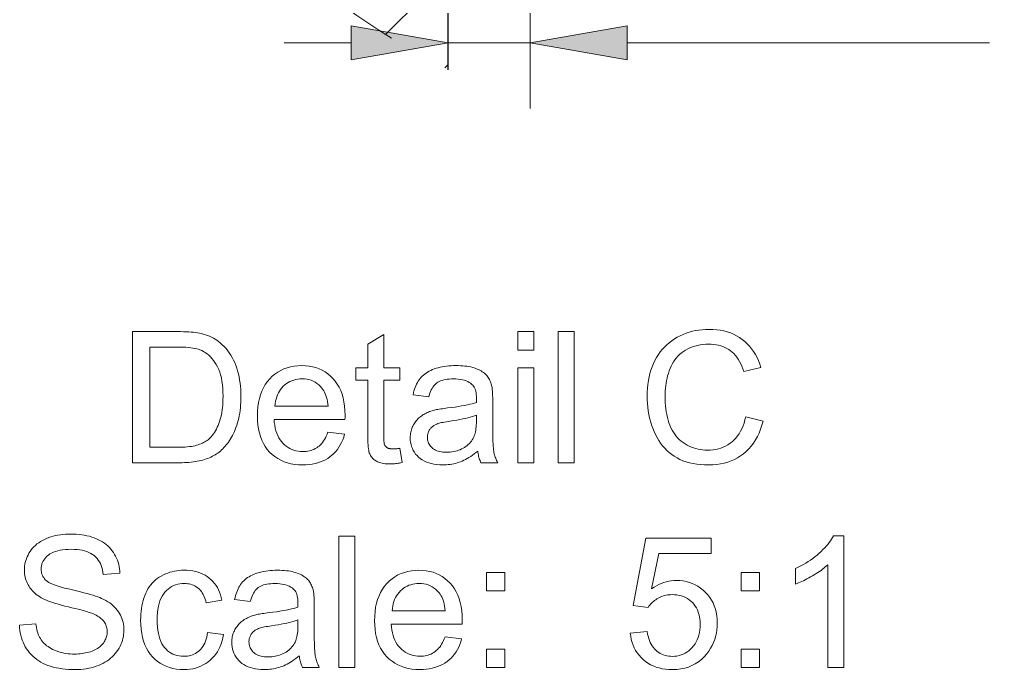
# Model space of a CAD drawing. Extents: x 0 to 594, y 0 to 521.
# Drawn here: x 482.87 to 512.44, y 233.73 to 253.57 of the extents above; entities that cross this region are included whole.
import ezdxf

# ---------------------------------------------------------------- set-up
doc = ezdxf.new("R2010")
doc.units = 0
doc.linetypes.add('DASHDOT', pattern=[18.5, 12, -3, 0.5, -3])

msp = doc.modelspace()

# ---------------------------------------------------------------- linework, layer by layer
at = {"color": 7, "lineweight": 13}
msp.add_line((498.443, 279.384), (498.443, 250.849), dxfattribs=at)
at = {"color": 7, "lineweight": 30, "ltscale": 0.246409}
msp.add_line((495.943, 252.027), (495.943, 261.884), dxfattribs=at)
at = {"color": 7, "lineweight": 13, "ltscale": 0.067364}
msp.add_line((494.038, 253.112), (495.943, 255.017), dxfattribs=at)
at = {"color": 7, "lineweight": 13, "ltscale": 0.05114}
msp.add_line((490.943, 252.849), (492.989, 252.849), dxfattribs=at)
at = {"color": 7, "lineweight": 13, "ltscale": 0.0625}
msp.add_line((495.943, 252.849), (498.443, 252.849), dxfattribs=at)
at = {"color": 7, "lineweight": 13, "ltscale": 0.276098}
msp.add_line((501.398, 252.849), (512.442, 252.849), dxfattribs=at)
at = {"color": 7, "lineweight": 13, "ltscale": 0.003707}
msp.add_line((495.838, 252.084), (495.943, 252.188), dxfattribs=at)
at = {"color": 7, "lineweight": 13}
for points in [[(492.989, 252.328), (495.943, 252.849), (492.989, 253.37)], [(501.398, 253.37), (498.443, 252.849), (501.398, 252.328)], [(486.318, 240.042), (486.318, 244.042), (487.696, 244.042), (487.787, 244.041), (487.874, 244.039), (487.956, 244.037), (488.034, 244.033), (488.107, 244.027), (488.176, 244.021), (488.241, 244.014), (488.301, 244.005), (488.357, 243.995), (488.408, 243.984), (488.476, 243.967), (488.542, 243.948), (488.605, 243.925), (488.667, 243.901), (488.727, 243.873), (488.784, 243.843), (488.84, 243.811), (488.894, 243.776), (488.945, 243.738), (488.995, 243.698), (489.056, 243.643), (489.115, 243.585), (489.17, 243.524), (489.222, 243.46), (489.271, 243.393), (489.317, 243.324), (489.36, 243.251), (489.399, 243.175), (489.435, 243.096), (489.468, 243.014), (489.498, 242.93), (489.525, 242.843), (489.548, 242.754), (489.569, 242.663), (489.586, 242.569), (489.6, 242.472), (489.611, 242.374), (489.619, 242.273), (489.623, 242.169), (489.625, 242.064), (489.624, 241.974), (489.621, 241.885), (489.615, 241.8), (489.608, 241.716), (489.598, 241.634), (489.587, 241.554), (489.573, 241.476), (489.557, 241.401), (489.539, 241.327), (489.519, 241.256), (489.497, 241.187), (489.474, 241.12), (489.449, 241.056), (489.424, 240.994), (489.397, 240.934), (489.369, 240.877), (489.34, 240.823), (489.31, 240.771), (489.278, 240.721), (489.246, 240.673), (489.212, 240.628), (489.178, 240.585), (489.143, 240.544), (489.108, 240.505), (489.071, 240.467), (489.035, 240.432), (488.997, 240.399), (488.959, 240.367), (488.921, 240.338), (488.881, 240.311), (488.841, 240.285), (488.799, 240.26), (488.755, 240.237), (488.71, 240.215), (488.663, 240.194), (488.615, 240.175), (488.564, 240.157), (488.513, 240.14), (488.459, 240.124), (488.404, 240.11), (488.347, 240.097), (488.289, 240.085), (488.229, 240.075), (488.167, 240.066), (488.104, 240.059), (488.038, 240.053), (487.972, 240.048), (487.903, 240.045), (487.833, 240.042), (487.761, 240.042)], [(494.471, 240.481), (494.542, 240.047), (494.501, 240.039), (494.461, 240.032), (494.421, 240.025), (494.383, 240.019), (494.345, 240.014), (494.309, 240.011), (494.273, 240.008), (494.238, 240.005), (494.204, 240.004), (494.171, 240.004), (494.118, 240.004), (494.069, 240.007), (494.021, 240.011), (493.976, 240.017), (493.933, 240.025), (493.893, 240.034), (493.855, 240.045), (493.82, 240.058), (493.787, 240.072), (493.756, 240.088), (493.727, 240.106), (493.701, 240.124), (493.675, 240.144), (493.652, 240.164), (493.63, 240.186), (493.611, 240.209), (493.592, 240.233), (493.576, 240.258), (493.561, 240.284), (493.549, 240.311), (493.537, 240.341), (493.527, 240.378), (493.518, 240.421), (493.51, 240.469), (493.504, 240.524), (493.498, 240.585), (493.494, 240.653), (493.491, 240.726), (493.489, 240.805), (493.489, 240.89), (493.489, 242.557), (493.128, 242.557), (493.128, 242.939), (493.489, 242.939), (493.489, 243.657), (493.977, 243.952), (493.977, 242.939), (494.471, 242.939), (494.471, 242.557), (493.977, 242.557), (493.977, 240.863), (493.977, 240.823), (493.978, 240.785), (493.979, 240.751), (493.981, 240.719), (493.983, 240.69), (493.986, 240.665), (493.99, 240.642), (493.994, 240.623), (493.998, 240.606), (494.003, 240.593), (494.008, 240.581), (494.015, 240.57), (494.021, 240.559), (494.029, 240.549), (494.037, 240.539), (494.046, 240.53), (494.055, 240.521), (494.065, 240.513), (494.076, 240.505), (494.087, 240.497), (494.1, 240.491), (494.113, 240.485), (494.127, 240.479), (494.142, 240.475), (494.159, 240.471), (494.176, 240.468), (494.194, 240.465), (494.214, 240.463), (494.234, 240.462), (494.255, 240.462), (494.272, 240.462), (494.29, 240.463), (494.309, 240.464), (494.329, 240.465), (494.35, 240.467), (494.372, 240.469), (494.395, 240.471), (494.419, 240.474), (494.445, 240.477)], [(498.062, 243.477), (498.062, 244.042), (498.553, 244.042), (498.553, 243.477)], [(499.289, 240.042), (499.289, 244.042), (499.781, 244.042), (499.781, 240.042)], [(505.011, 241.444), (505.54, 241.311), (505.504, 241.183), (505.463, 241.062), (505.417, 240.947), (505.365, 240.838), (505.307, 240.736), (505.245, 240.639), (505.177, 240.549), (505.104, 240.465), (505.025, 240.388), (504.941, 240.316), (504.853, 240.251), (504.761, 240.193), (504.665, 240.141), (504.565, 240.097), (504.461, 240.059), (504.353, 240.028), (504.242, 240.004), (504.126, 239.987), (504.007, 239.977), (503.884, 239.974), (503.757, 239.976), (503.635, 239.984), (503.518, 239.997), (503.406, 240.016), (503.298, 240.039), (503.195, 240.068), (503.097, 240.103), (503.004, 240.142), (502.916, 240.187), (502.832, 240.237), (502.753, 240.292), (502.678, 240.352), (502.607, 240.416), (502.539, 240.485), (502.476, 240.559), (502.416, 240.638), (502.36, 240.721), (502.308, 240.809), (502.26, 240.902), (502.216, 240.999), (502.176, 241.1), (502.14, 241.202), (502.108, 241.306), (502.08, 241.411), (502.057, 241.517), (502.038, 241.625), (502.023, 241.735), (502.013, 241.846), (502.006, 241.958), (502.004, 242.072), (502.007, 242.195), (502.014, 242.315), (502.026, 242.432), (502.042, 242.546), (502.064, 242.657), (502.09, 242.764), (502.121, 242.868), (502.157, 242.969), (502.198, 243.067), (502.243, 243.162), (502.293, 243.253), (502.347, 243.339), (502.404, 243.421), (502.466, 243.498), (502.532, 243.571), (502.602, 243.64), (502.676, 243.703), (502.754, 243.763), (502.836, 243.818), (502.922, 243.869), (503.011, 243.914), (503.102, 243.955), (503.195, 243.992), (503.289, 244.023), (503.385, 244.05), (503.483, 244.071), (503.583, 244.088), (503.684, 244.1), (503.787, 244.108), (503.892, 244.11), (504.011, 244.107), (504.125, 244.098), (504.235, 244.082), (504.342, 244.061), (504.445, 244.034), (504.544, 244), (504.639, 243.96), (504.731, 243.914), (504.818, 243.862), (504.902, 243.804), (504.981, 243.741), (505.056, 243.672), (505.125, 243.599), (505.19, 243.52), (505.249, 243.437), (505.304, 243.348), (505.353, 243.255), (505.398, 243.157), (505.438, 243.053), (505.472, 242.945), (504.951, 242.822), (504.922, 242.907), (504.89, 242.987), (504.856, 243.063), (504.82, 243.133), (504.781, 243.199), (504.739, 243.261), (504.695, 243.317), (504.648, 243.369), (504.599, 243.416), (504.547, 243.458), (504.493, 243.496), (504.436, 243.53), (504.376, 243.559), (504.314, 243.585), (504.248, 243.607), (504.181, 243.625), (504.11, 243.639), (504.036, 243.649), (503.96, 243.655), (503.881, 243.657), (503.791, 243.655), (503.703, 243.648), (503.618, 243.637), (503.537, 243.622), (503.458, 243.602), (503.383, 243.577), (503.31, 243.549), (503.241, 243.516), (503.174, 243.478), (503.111, 243.436), (503.051, 243.39), (502.994, 243.342), (502.941, 243.29), (502.892, 243.235), (502.847, 243.177), (502.805, 243.116), (502.767, 243.052), (502.733, 242.986), (502.702, 242.916), (502.675, 242.843), (502.652, 242.768), (502.63, 242.693), (502.611, 242.617), (502.595, 242.541), (502.581, 242.464), (502.57, 242.387), (502.561, 242.31), (502.555, 242.232), (502.551, 242.153), (502.55, 242.075), (502.551, 241.974), (502.556, 241.876), (502.563, 241.78), (502.574, 241.687), (502.587, 241.597), (502.603, 241.509), (502.623, 241.424), (502.645, 241.341), (502.67, 241.261), (502.699, 241.184), (502.73, 241.109), (502.765, 241.039), (502.803, 240.973), (502.844, 240.91), (502.889, 240.851), (502.937, 240.796), (502.988, 240.745), (503.042, 240.698), (503.1, 240.654), (503.161, 240.615), (503.224, 240.579), (503.289, 240.547), (503.354, 240.519), (503.42, 240.494), (503.488, 240.474), (503.556, 240.457), (503.626, 240.443), (503.696, 240.434), (503.768, 240.428), (503.841, 240.426), (503.928, 240.429), (504.013, 240.437), (504.095, 240.45), (504.175, 240.468), (504.251, 240.491), (504.325, 240.519), (504.396, 240.552), (504.465, 240.591), (504.531, 240.634), (504.594, 240.683), (504.653, 240.737), (504.709, 240.796), (504.761, 240.859), (504.808, 240.928), (504.852, 241.002), (504.892, 241.08), (504.928, 241.164), (504.959, 241.252), (504.987, 241.346)], [(486.847, 240.514), (487.701, 240.514), (487.779, 240.515), (487.853, 240.517), (487.923, 240.52), (487.991, 240.526), (488.054, 240.532), (488.115, 240.54), (488.172, 240.55), (488.225, 240.561), (488.275, 240.573), (488.322, 240.587), (488.366, 240.603), (488.409, 240.619), (488.449, 240.637), (488.488, 240.656), (488.524, 240.676), (488.559, 240.697), (488.592, 240.72), (488.624, 240.744), (488.653, 240.769), (488.681, 240.795), (488.718, 240.834), (488.753, 240.875), (488.786, 240.919), (488.818, 240.966), (488.848, 241.016), (488.877, 241.067), (488.904, 241.122), (488.929, 241.179), (488.952, 241.239), (488.974, 241.301), (488.994, 241.366), (489.012, 241.434), (489.028, 241.504), (489.041, 241.577), (489.053, 241.653), (489.062, 241.731), (489.07, 241.812), (489.075, 241.896), (489.078, 241.983), (489.079, 242.072), (489.077, 242.194), (489.071, 242.311), (489.061, 242.422), (489.046, 242.527), (489.028, 242.627), (489.005, 242.72), (488.978, 242.808), (488.947, 242.89), (488.912, 242.966), (488.873, 243.036), (488.831, 243.101), (488.787, 243.162), (488.742, 243.218), (488.694, 243.27), (488.645, 243.318), (488.594, 243.361), (488.541, 243.399), (488.487, 243.433), (488.431, 243.463), (488.373, 243.488), (488.327, 243.503), (488.277, 243.517), (488.222, 243.53), (488.161, 243.54), (488.095, 243.549), (488.024, 243.557), (487.948, 243.562), (487.866, 243.566), (487.78, 243.569), (487.688, 243.57), (486.847, 243.57)], [(492.274, 240.975), (492.782, 240.912), (492.756, 240.825), (492.726, 240.742), (492.691, 240.663), (492.653, 240.588), (492.611, 240.517), (492.564, 240.45), (492.514, 240.387), (492.459, 240.328), (492.4, 240.273), (492.337, 240.222), (492.27, 240.175), (492.2, 240.133), (492.126, 240.097), (492.049, 240.065), (491.967, 240.038), (491.883, 240.016), (491.794, 239.998), (491.702, 239.986), (491.607, 239.979), (491.508, 239.976), (491.383, 239.98), (491.264, 239.992), (491.15, 240.012), (491.041, 240.039), (490.938, 240.074), (490.84, 240.117), (490.747, 240.168), (490.659, 240.227), (490.577, 240.293), (490.499, 240.368), (490.429, 240.449), (490.365, 240.537), (490.31, 240.631), (490.261, 240.731), (490.22, 240.838), (490.187, 240.951), (490.161, 241.07), (490.142, 241.196), (490.131, 241.328), (490.127, 241.466), (490.131, 241.609), (490.142, 241.745), (490.161, 241.875), (490.187, 241.999), (490.221, 242.115), (490.263, 242.226), (490.312, 242.329), (490.368, 242.426), (490.432, 242.517), (490.504, 242.601), (490.581, 242.678), (490.663, 242.747), (490.75, 242.807), (490.841, 242.86), (490.936, 242.904), (491.036, 242.94), (491.14, 242.969), (491.249, 242.989), (491.363, 243.001), (491.48, 243.005), (491.594, 243.001), (491.704, 242.989), (491.81, 242.969), (491.911, 242.942), (492.008, 242.906), (492.101, 242.863), (492.19, 242.811), (492.274, 242.752), (492.354, 242.684), (492.43, 242.609), (492.5, 242.527), (492.562, 242.438), (492.618, 242.343), (492.666, 242.241), (492.706, 242.133), (492.739, 242.019), (492.765, 241.898), (492.784, 241.77), (492.795, 241.636), (492.798, 241.496), (492.798, 241.487), (492.798, 241.477), (492.798, 241.466), (492.798, 241.454), (492.798, 241.442), (492.797, 241.428), (492.797, 241.414), (492.797, 241.398), (492.796, 241.382), (492.796, 241.365), (490.635, 241.365), (490.642, 241.272), (490.654, 241.183), (490.67, 241.099), (490.691, 241.019), (490.716, 240.944), (490.745, 240.873), (490.778, 240.806), (490.816, 240.744), (490.858, 240.687), (490.905, 240.634), (490.954, 240.586), (491.007, 240.543), (491.061, 240.504), (491.118, 240.471), (491.178, 240.444), (491.239, 240.421), (491.303, 240.403), (491.37, 240.39), (491.439, 240.383), (491.51, 240.38), (491.564, 240.382), (491.615, 240.386), (491.665, 240.393), (491.714, 240.403), (491.761, 240.416), (491.806, 240.431), (491.85, 240.45), (491.892, 240.471), (491.933, 240.495), (491.972, 240.522), (492.009, 240.552), (492.045, 240.586), (492.079, 240.622), (492.112, 240.663), (492.143, 240.706), (492.172, 240.753), (492.2, 240.804), (492.226, 240.857), (492.251, 240.914)], [(496.842, 240.399), (496.788, 240.354), (496.734, 240.312), (496.68, 240.272), (496.627, 240.236), (496.574, 240.201), (496.522, 240.17), (496.47, 240.141), (496.418, 240.115), (496.367, 240.092), (496.317, 240.072), (496.266, 240.054), (496.214, 240.037), (496.162, 240.023), (496.109, 240.011), (496.055, 240), (496.001, 239.992), (495.945, 239.985), (495.889, 239.98), (495.833, 239.977), (495.775, 239.976), (495.682, 239.979), (495.593, 239.986), (495.508, 239.997), (495.428, 240.014), (495.353, 240.035), (495.282, 240.06), (495.215, 240.091), (495.153, 240.126), (495.095, 240.165), (495.041, 240.21), (494.992, 240.258), (494.949, 240.308), (494.91, 240.361), (494.877, 240.417), (494.849, 240.475), (494.826, 240.536), (494.808, 240.6), (494.795, 240.666), (494.787, 240.734), (494.785, 240.806), (494.786, 240.848), (494.788, 240.889), (494.793, 240.93), (494.8, 240.97), (494.809, 241.009), (494.819, 241.048), (494.832, 241.086), (494.847, 241.123), (494.863, 241.159), (494.881, 241.195), (494.901, 241.229), (494.923, 241.262), (494.945, 241.294), (494.969, 241.324), (494.993, 241.353), (495.019, 241.381), (495.047, 241.407), (495.075, 241.432), (495.104, 241.455), (495.135, 241.477), (495.167, 241.498), (495.2, 241.517), (495.233, 241.536), (495.267, 241.554), (495.302, 241.57), (495.338, 241.586), (495.374, 241.601), (495.412, 241.614), (495.45, 241.627), (495.489, 241.638), (495.519, 241.646), (495.552, 241.653), (495.589, 241.661), (495.628, 241.668), (495.67, 241.675), (495.715, 241.683), (495.763, 241.69), (495.814, 241.697), (495.868, 241.705), (495.925, 241.712), (496.041, 241.726), (496.151, 241.741), (496.254, 241.757), (496.351, 241.773), (496.441, 241.789), (496.526, 241.807), (496.604, 241.824), (496.676, 241.843), (496.742, 241.861), (496.801, 241.881), (496.802, 241.9), (496.802, 241.918), (496.802, 241.935), (496.803, 241.95), (496.803, 241.963), (496.803, 241.975), (496.803, 241.986), (496.804, 241.995), (496.804, 242.003), (496.804, 242.009), (496.802, 242.067), (496.798, 242.122), (496.791, 242.173), (496.781, 242.221), (496.769, 242.265), (496.754, 242.305), (496.736, 242.342), (496.715, 242.376), (496.691, 242.406), (496.665, 242.432), (496.625, 242.464), (496.582, 242.492), (496.535, 242.517), (496.485, 242.538), (496.431, 242.557), (496.373, 242.572), (496.311, 242.583), (496.246, 242.592), (496.178, 242.597), (496.105, 242.598), (496.038, 242.597), (495.974, 242.594), (495.914, 242.587), (495.857, 242.579), (495.804, 242.568), (495.755, 242.555), (495.709, 242.539), (495.667, 242.521), (495.628, 242.5), (495.594, 242.477), (495.561, 242.451), (495.531, 242.421), (495.502, 242.387), (495.475, 242.35), (495.45, 242.309), (495.426, 242.264), (495.405, 242.215), (495.384, 242.163), (495.366, 242.107), (495.349, 242.047), (494.869, 242.113), (494.883, 242.173), (494.899, 242.231), (494.916, 242.287), (494.935, 242.34), (494.956, 242.391), (494.978, 242.44), (495.002, 242.486), (495.028, 242.53), (495.056, 242.572), (495.085, 242.611), (495.116, 242.648), (495.15, 242.683), (495.187, 242.717), (495.226, 242.748), (495.268, 242.778), (495.313, 242.807), (495.36, 242.833), (495.41, 242.858), (495.463, 242.881), (495.519, 242.903), (495.576, 242.922), (495.636, 242.939), (495.697, 242.955), (495.76, 242.968), (495.825, 242.979), (495.892, 242.989), (495.96, 242.996), (496.03, 243.001), (496.102, 243.004), (496.176, 243.005), (496.249, 243.004), (496.319, 243.001), (496.386, 242.997), (496.451, 242.991), (496.512, 242.983), (496.571, 242.974), (496.627, 242.962), (496.681, 242.949), (496.731, 242.934), (496.779, 242.918), (496.824, 242.9), (496.867, 242.881), (496.907, 242.861), (496.945, 242.841), (496.98, 242.819), (497.013, 242.797), (497.044, 242.773), (497.072, 242.749), (497.097, 242.724), (497.12, 242.698), (497.141, 242.671), (497.161, 242.642), (497.18, 242.612), (497.197, 242.581), (497.213, 242.548), (497.228, 242.514), (497.241, 242.479), (497.253, 242.442), (497.264, 242.403), (497.273, 242.364), (497.278, 242.337), (497.282, 242.305), (497.286, 242.27), (497.289, 242.231), (497.291, 242.188), (497.294, 242.14), (497.295, 242.089), (497.297, 242.034), (497.297, 241.974), (497.298, 241.911), (497.298, 241.256), (497.298, 241.124), (497.299, 241.002), (497.3, 240.89), (497.303, 240.789), (497.305, 240.697), (497.309, 240.615), (497.313, 240.544), (497.318, 240.482), (497.323, 240.431), (497.329, 240.39), (497.336, 240.354), (497.344, 240.318), (497.353, 240.282), (497.364, 240.247), (497.376, 240.212), (497.389, 240.177), (497.403, 240.143), (497.418, 240.109), (497.435, 240.075), (497.453, 240.042), (496.94, 240.042), (496.925, 240.073), (496.912, 240.105), (496.899, 240.138), (496.888, 240.172), (496.877, 240.208), (496.868, 240.244), (496.86, 240.281), (496.853, 240.319), (496.847, 240.359)], [(498.062, 240.042), (498.062, 242.939), (498.553, 242.939), (498.553, 240.042)], [(490.662, 241.769), (492.28, 241.769), (492.272, 241.84), (492.262, 241.908), (492.249, 241.972), (492.234, 242.032), (492.217, 242.089), (492.197, 242.142), (492.175, 242.191), (492.151, 242.237), (492.124, 242.279), (492.094, 242.317), (492.046, 242.371), (491.995, 242.42), (491.941, 242.462), (491.884, 242.499), (491.825, 242.53), (491.763, 242.556), (491.698, 242.576), (491.63, 242.59), (491.559, 242.598), (491.486, 242.601), (491.419, 242.599), (491.355, 242.592), (491.293, 242.581), (491.232, 242.565), (491.174, 242.545), (491.119, 242.52), (491.065, 242.49), (491.013, 242.456), (490.964, 242.418), (490.917, 242.375), (490.873, 242.328), (490.833, 242.278), (490.797, 242.225), (490.765, 242.169), (490.738, 242.11), (490.714, 242.048), (490.695, 241.983), (490.68, 241.915), (490.669, 241.843)], [(496.801, 241.496), (496.745, 241.475), (496.683, 241.454), (496.616, 241.434), (496.544, 241.414), (496.467, 241.395), (496.384, 241.377), (496.296, 241.359), (496.202, 241.342), (496.103, 241.326), (495.999, 241.311), (495.94, 241.302), (495.885, 241.293), (495.833, 241.283), (495.785, 241.274), (495.74, 241.264), (495.699, 241.254), (495.662, 241.244), (495.628, 241.234), (495.597, 241.223), (495.57, 241.212), (495.546, 241.201), (495.523, 241.188), (495.5, 241.175), (495.479, 241.161), (495.459, 241.145), (495.44, 241.129), (495.423, 241.111), (495.406, 241.093), (495.391, 241.073), (495.377, 241.053), (495.364, 241.031), (495.352, 241.01), (495.342, 240.988), (495.333, 240.965), (495.326, 240.942), (495.319, 240.918), (495.315, 240.894), (495.311, 240.87), (495.309, 240.845), (495.309, 240.819), (495.31, 240.781), (495.314, 240.743), (495.322, 240.707), (495.332, 240.673), (495.346, 240.639), (495.362, 240.607), (495.381, 240.576), (495.404, 240.547), (495.429, 240.519), (495.457, 240.492), (495.488, 240.467), (495.522, 240.445), (495.559, 240.425), (495.598, 240.408), (495.64, 240.394), (495.685, 240.382), (495.733, 240.373), (495.783, 240.366), (495.836, 240.362), (495.892, 240.361), (495.949, 240.362), (496.003, 240.366), (496.057, 240.372), (496.109, 240.381), (496.16, 240.392), (496.21, 240.406), (496.259, 240.422), (496.306, 240.44), (496.352, 240.462), (496.397, 240.485), (496.44, 240.511), (496.481, 240.538), (496.519, 240.568), (496.555, 240.599), (496.589, 240.632), (496.62, 240.667), (496.649, 240.704), (496.676, 240.742), (496.7, 240.783), (496.722, 240.825), (496.737, 240.86), (496.75, 240.898), (496.762, 240.939), (496.772, 240.983), (496.781, 241.031), (496.788, 241.082), (496.794, 241.135), (496.798, 241.192), (496.8, 241.253), (496.801, 241.316)], [(482.873, 235.084), (483.373, 235.128), (483.381, 235.069), (483.391, 235.012), (483.402, 234.957), (483.416, 234.905), (483.432, 234.855), (483.449, 234.806), (483.468, 234.76), (483.49, 234.716), (483.513, 234.675), (483.538, 234.635), (483.565, 234.597), (483.595, 234.561), (483.628, 234.526), (483.664, 234.493), (483.703, 234.461), (483.745, 234.431), (483.789, 234.402), (483.837, 234.375), (483.887, 234.349), (483.94, 234.324), (483.995, 234.302), (484.052, 234.281), (484.11, 234.264), (484.169, 234.248), (484.23, 234.235), (484.292, 234.224), (484.356, 234.216), (484.42, 234.21), (484.487, 234.207), (484.554, 234.205), (484.614, 234.206), (484.672, 234.209), (484.729, 234.214), (484.785, 234.22), (484.839, 234.228), (484.892, 234.238), (484.943, 234.25), (484.993, 234.263), (485.042, 234.278), (485.089, 234.296), (485.134, 234.314), (485.177, 234.334), (485.217, 234.356), (485.255, 234.378), (485.291, 234.402), (485.324, 234.428), (485.355, 234.454), (485.384, 234.482), (485.41, 234.512), (485.434, 234.542), (485.456, 234.574), (485.475, 234.606), (485.492, 234.639), (485.506, 234.673), (485.519, 234.707), (485.529, 234.741), (485.537, 234.776), (485.543, 234.812), (485.546, 234.848), (485.547, 234.885), (485.546, 234.922), (485.543, 234.958), (485.537, 234.994), (485.53, 235.028), (485.52, 235.061), (485.508, 235.094), (485.494, 235.125), (485.477, 235.156), (485.459, 235.185), (485.438, 235.214), (485.415, 235.241), (485.389, 235.268), (485.36, 235.294), (485.328, 235.319), (485.293, 235.343), (485.256, 235.366), (485.216, 235.388), (485.173, 235.41), (485.127, 235.43), (485.078, 235.45), (485.042, 235.463), (484.998, 235.478), (484.946, 235.494), (484.887, 235.511), (484.819, 235.53), (484.744, 235.55), (484.661, 235.572), (484.571, 235.595), (484.472, 235.619), (484.366, 235.645), (484.259, 235.671), (484.159, 235.697), (484.065, 235.723), (483.978, 235.748), (483.897, 235.773), (483.823, 235.798), (483.756, 235.823), (483.695, 235.847), (483.641, 235.871), (483.594, 235.894), (483.538, 235.925), (483.485, 235.957), (483.435, 235.991), (483.388, 236.026), (483.344, 236.063), (483.302, 236.101), (483.264, 236.14), (483.229, 236.181), (483.196, 236.223), (483.167, 236.267), (483.14, 236.312), (483.116, 236.358), (483.095, 236.405), (483.077, 236.453), (483.061, 236.503), (483.049, 236.553), (483.039, 236.604), (483.032, 236.657), (483.027, 236.71), (483.026, 236.765), (483.028, 236.825), (483.033, 236.884), (483.042, 236.943), (483.054, 237.001), (483.069, 237.058), (483.088, 237.114), (483.11, 237.169), (483.136, 237.224), (483.165, 237.278), (483.198, 237.331), (483.234, 237.382), (483.273, 237.431), (483.315, 237.478), (483.361, 237.521), (483.409, 237.563), (483.461, 237.601), (483.516, 237.637), (483.574, 237.671), (483.636, 237.702), (483.7, 237.731), (483.767, 237.757), (483.835, 237.78), (483.905, 237.8), (483.976, 237.818), (484.049, 237.833), (484.123, 237.845), (484.198, 237.855), (484.275, 237.862), (484.354, 237.866), (484.434, 237.867), (484.522, 237.866), (484.608, 237.861), (484.691, 237.854), (484.773, 237.844), (484.852, 237.831), (484.93, 237.816), (485.005, 237.797), (485.078, 237.775), (485.149, 237.751), (485.218, 237.724), (485.285, 237.694), (485.348, 237.661), (485.408, 237.626), (485.465, 237.588), (485.519, 237.547), (485.57, 237.503), (485.617, 237.457), (485.662, 237.408), (485.703, 237.357), (485.741, 237.302), (485.776, 237.246), (485.807, 237.188), (485.835, 237.129), (485.86, 237.068), (485.881, 237.006), (485.899, 236.942), (485.914, 236.877), (485.925, 236.81), (485.933, 236.742), (485.937, 236.672), (485.43, 236.634), (485.42, 236.708), (485.406, 236.778), (485.388, 236.845), (485.366, 236.908), (485.34, 236.967), (485.311, 237.022), (485.277, 237.074), (485.24, 237.122), (485.198, 237.166), (485.153, 237.207), (485.103, 237.244), (485.05, 237.277), (484.991, 237.306), (484.928, 237.331), (484.861, 237.352), (484.789, 237.37), (484.712, 237.383), (484.631, 237.393), (484.546, 237.399), (484.456, 237.401), (484.362, 237.399), (484.274, 237.394), (484.191, 237.385), (484.113, 237.372), (484.041, 237.357), (483.973, 237.337), (483.911, 237.314), (483.854, 237.288), (483.802, 237.258), (483.756, 237.225), (483.714, 237.189), (483.677, 237.151), (483.644, 237.112), (483.615, 237.072), (483.591, 237.031), (483.571, 236.987), (483.556, 236.943), (483.545, 236.897), (483.539, 236.849), (483.536, 236.8), (483.538, 236.758), (483.543, 236.717), (483.55, 236.678), (483.561, 236.64), (483.575, 236.604), (483.592, 236.569), (483.613, 236.536), (483.636, 236.504), (483.662, 236.474), (483.692, 236.446), (483.727, 236.418), (483.773, 236.39), (483.828, 236.361), (483.893, 236.333), (483.968, 236.305), (484.052, 236.276), (484.147, 236.247), (484.251, 236.219), (484.366, 236.19), (484.49, 236.16), (484.615, 236.132), (484.732, 236.104), (484.841, 236.076), (484.941, 236.05), (485.034, 236.024), (485.118, 235.999), (485.195, 235.974), (485.263, 235.95), (485.323, 235.928), (485.375, 235.905), (485.443, 235.872), (485.508, 235.838), (485.568, 235.801), (485.625, 235.763), (485.679, 235.723), (485.729, 235.681), (485.775, 235.638), (485.817, 235.593), (485.856, 235.546), (485.891, 235.497), (485.923, 235.447), (485.951, 235.396), (485.976, 235.343), (485.998, 235.288), (486.016, 235.232), (486.031, 235.174), (486.042, 235.115), (486.051, 235.054), (486.056, 234.992), (486.057, 234.929), (486.056, 234.865), (486.05, 234.802), (486.041, 234.74), (486.028, 234.679), (486.012, 234.619), (485.992, 234.559), (485.968, 234.5), (485.94, 234.441), (485.909, 234.384), (485.875, 234.327), (485.836, 234.272), (485.795, 234.219), (485.751, 234.169), (485.703, 234.121), (485.652, 234.076), (485.598, 234.033), (485.54, 233.993), (485.48, 233.955), (485.416, 233.92), (485.349, 233.888), (485.28, 233.858), (485.209, 233.831), (485.136, 233.808), (485.062, 233.787), (484.985, 233.77), (484.908, 233.756), (484.828, 233.745), (484.747, 233.737), (484.663, 233.732), (484.579, 233.731), (484.472, 233.732), (484.368, 233.737), (484.269, 233.745), (484.172, 233.756), (484.08, 233.77), (483.99, 233.788), (483.905, 233.808), (483.822, 233.832), (483.744, 233.859), (483.669, 233.889), (483.597, 233.922), (483.528, 233.959), (483.463, 233.998), (483.4, 234.041), (483.341, 234.087), (483.285, 234.136), (483.232, 234.189), (483.183, 234.244), (483.136, 234.303), (483.093, 234.365), (483.053, 234.43), (483.017, 234.496), (482.985, 234.563), (482.958, 234.633), (482.934, 234.704), (482.914, 234.777), (482.898, 234.851), (482.886, 234.927), (482.877, 235.005)], [(492.609, 233.799), (492.609, 237.799), (493.1, 237.799), (493.1, 233.799)], [(501.49, 234.847), (502.006, 234.89), (502.019, 234.817), (502.035, 234.747), (502.054, 234.681), (502.076, 234.619), (502.101, 234.561), (502.129, 234.506), (502.16, 234.455), (502.194, 234.408), (502.231, 234.364), (502.272, 234.324), (502.314, 234.288), (502.359, 234.256), (502.405, 234.227), (502.452, 234.203), (502.502, 234.182), (502.553, 234.165), (502.606, 234.152), (502.661, 234.142), (502.717, 234.136), (502.775, 234.135), (502.845, 234.137), (502.913, 234.145), (502.978, 234.159), (503.041, 234.177), (503.102, 234.201), (503.161, 234.231), (503.218, 234.266), (503.273, 234.306), (503.325, 234.351), (503.375, 234.402), (503.422, 234.457), (503.464, 234.516), (503.501, 234.578), (503.532, 234.644), (503.56, 234.713), (503.582, 234.786), (503.599, 234.862), (503.611, 234.942), (503.618, 235.025), (503.621, 235.111), (503.619, 235.194), (503.611, 235.272), (503.6, 235.348), (503.583, 235.419), (503.562, 235.487), (503.536, 235.552), (503.505, 235.613), (503.47, 235.67), (503.43, 235.724), (503.385, 235.774), (503.336, 235.821), (503.285, 235.862), (503.23, 235.898), (503.173, 235.93), (503.112, 235.957), (503.049, 235.978), (502.983, 235.995), (502.914, 236.008), (502.842, 236.015), (502.767, 236.017), (502.72, 236.016), (502.674, 236.013), (502.629, 236.008), (502.584, 236), (502.541, 235.99), (502.499, 235.978), (502.457, 235.964), (502.417, 235.948), (502.377, 235.93), (502.339, 235.909), (502.301, 235.887), (502.265, 235.864), (502.231, 235.839), (502.199, 235.813), (502.168, 235.786), (502.139, 235.757), (502.111, 235.727), (502.085, 235.696), (502.061, 235.663), (502.038, 235.63), (501.577, 235.69), (501.965, 237.744), (503.954, 237.744), (503.954, 237.275), (502.358, 237.275), (502.142, 236.2), (502.214, 236.248), (502.288, 236.29), (502.361, 236.328), (502.436, 236.361), (502.511, 236.388), (502.587, 236.411), (502.664, 236.428), (502.741, 236.441), (502.819, 236.449), (502.898, 236.451), (503.001, 236.447), (503.101, 236.437), (503.197, 236.418), (503.291, 236.393), (503.381, 236.36), (503.468, 236.32), (503.551, 236.273), (503.631, 236.219), (503.708, 236.157), (503.782, 236.088), (503.85, 236.014), (503.912, 235.935), (503.966, 235.852), (504.012, 235.765), (504.052, 235.673), (504.084, 235.578), (504.11, 235.479), (504.128, 235.375), (504.138, 235.267), (504.142, 235.155), (504.139, 235.048), (504.129, 234.944), (504.114, 234.842), (504.091, 234.744), (504.063, 234.649), (504.028, 234.556), (503.987, 234.467), (503.939, 234.381), (503.886, 234.297), (503.826, 234.216), (503.746, 234.124), (503.66, 234.042), (503.569, 233.969), (503.473, 233.906), (503.371, 233.852), (503.263, 233.808), (503.149, 233.774), (503.03, 233.75), (502.905, 233.736), (502.775, 233.731), (502.668, 233.734), (502.565, 233.743), (502.466, 233.758), (502.371, 233.78), (502.279, 233.807), (502.192, 233.841), (502.109, 233.88), (502.03, 233.926), (501.955, 233.978), (501.884, 234.036), (501.818, 234.099), (501.758, 234.167), (501.704, 234.238), (501.655, 234.313), (501.613, 234.392), (501.577, 234.475), (501.546, 234.562), (501.521, 234.653), (501.503, 234.748)], [(508, 233.799), (507.509, 233.799), (507.509, 236.929), (507.472, 236.895), (507.434, 236.861), (507.393, 236.827), (507.349, 236.793), (507.304, 236.759), (507.256, 236.726), (507.207, 236.692), (507.155, 236.658), (507.1, 236.624), (507.044, 236.59), (506.987, 236.557), (506.931, 236.526), (506.876, 236.496), (506.823, 236.468), (506.771, 236.442), (506.719, 236.418), (506.67, 236.395), (506.621, 236.374), (506.573, 236.354), (506.527, 236.336), (506.527, 236.811), (506.608, 236.851), (506.687, 236.892), (506.765, 236.935), (506.84, 236.979), (506.913, 237.025), (506.984, 237.073), (507.053, 237.123), (507.12, 237.174), (507.184, 237.226), (507.247, 237.281), (507.307, 237.335), (507.363, 237.39), (507.416, 237.444), (507.465, 237.498), (507.51, 237.552), (507.552, 237.605), (507.59, 237.658), (507.625, 237.711), (507.656, 237.763), (507.684, 237.815), (508, 237.815)], [(488.609, 234.86), (489.092, 234.798), (489.073, 234.7), (489.05, 234.607), (489.022, 234.518), (488.989, 234.433), (488.951, 234.352), (488.908, 234.276), (488.86, 234.205), (488.807, 234.137), (488.749, 234.075), (488.686, 234.016), (488.62, 233.962), (488.55, 233.914), (488.477, 233.872), (488.402, 233.835), (488.323, 233.804), (488.242, 233.779), (488.157, 233.759), (488.07, 233.745), (487.979, 233.736), (487.886, 233.733), (487.769, 233.737), (487.657, 233.749), (487.55, 233.768), (487.447, 233.796), (487.349, 233.831), (487.256, 233.873), (487.167, 233.924), (487.083, 233.982), (487.004, 234.048), (486.929, 234.122), (486.861, 234.203), (486.799, 234.291), (486.745, 234.386), (486.698, 234.487), (486.658, 234.595), (486.626, 234.71), (486.6, 234.832), (486.582, 234.96), (486.571, 235.095), (486.568, 235.237), (486.569, 235.33), (486.574, 235.42), (486.582, 235.508), (486.593, 235.594), (486.607, 235.677), (486.624, 235.758), (486.644, 235.836), (486.667, 235.913), (486.694, 235.987), (486.723, 236.058), (486.756, 236.127), (486.792, 236.192), (486.831, 236.253), (486.874, 236.312), (486.919, 236.366), (486.968, 236.417), (487.021, 236.465), (487.076, 236.509), (487.135, 236.549), (487.197, 236.586), (487.261, 236.62), (487.326, 236.649), (487.392, 236.676), (487.46, 236.699), (487.528, 236.718), (487.598, 236.734), (487.669, 236.746), (487.741, 236.755), (487.814, 236.76), (487.888, 236.762), (487.981, 236.76), (488.07, 236.753), (488.156, 236.741), (488.238, 236.724), (488.317, 236.702), (488.393, 236.676), (488.465, 236.645), (488.534, 236.609), (488.599, 236.569), (488.66, 236.523), (488.718, 236.474), (488.772, 236.42), (488.821, 236.362), (488.866, 236.3), (488.907, 236.234), (488.943, 236.165), (488.975, 236.091), (489.003, 236.013), (489.026, 235.931), (489.045, 235.845), (488.568, 235.772), (488.553, 235.829), (488.536, 235.883), (488.517, 235.934), (488.496, 235.982), (488.473, 236.027), (488.448, 236.07), (488.421, 236.11), (488.391, 236.146), (488.36, 236.18), (488.326, 236.211), (488.291, 236.239), (488.254, 236.264), (488.216, 236.286), (488.176, 236.305), (488.135, 236.321), (488.092, 236.335), (488.048, 236.345), (488.003, 236.352), (487.956, 236.357), (487.907, 236.358), (487.835, 236.356), (487.765, 236.348), (487.697, 236.334), (487.633, 236.316), (487.571, 236.292), (487.512, 236.263), (487.456, 236.228), (487.403, 236.188), (487.352, 236.143), (487.304, 236.092), (487.26, 236.036), (487.221, 235.973), (487.186, 235.905), (487.156, 235.83), (487.13, 235.749), (487.11, 235.662), (487.093, 235.568), (487.082, 235.468), (487.075, 235.363), (487.072, 235.251), (487.075, 235.137), (487.081, 235.03), (487.093, 234.929), (487.108, 234.834), (487.128, 234.746), (487.153, 234.665), (487.182, 234.589), (487.216, 234.521), (487.254, 234.458), (487.296, 234.402), (487.342, 234.352), (487.391, 234.307), (487.443, 234.267), (487.497, 234.233), (487.554, 234.203), (487.614, 234.18), (487.676, 234.161), (487.741, 234.148), (487.809, 234.14), (487.88, 234.137), (487.937, 234.139), (487.992, 234.144), (488.045, 234.153), (488.096, 234.166), (488.145, 234.182), (488.193, 234.201), (488.238, 234.224), (488.282, 234.251), (488.323, 234.281), (488.363, 234.315), (488.4, 234.352), (488.435, 234.393), (488.467, 234.438), (488.495, 234.487), (488.521, 234.54), (488.544, 234.596), (488.565, 234.657), (488.582, 234.721), (488.597, 234.789)], [(491.403, 234.156), (491.348, 234.111), (491.294, 234.069), (491.241, 234.029), (491.188, 233.993), (491.135, 233.959), (491.083, 233.927), (491.031, 233.899), (490.979, 233.873), (490.928, 233.849), (490.877, 233.829), (490.827, 233.811), (490.775, 233.795), (490.723, 233.78), (490.67, 233.768), (490.616, 233.757), (490.561, 233.749), (490.506, 233.742), (490.45, 233.737), (490.393, 233.734), (490.336, 233.733), (490.242, 233.736), (490.154, 233.743), (490.069, 233.754), (489.989, 233.771), (489.914, 233.792), (489.842, 233.817), (489.776, 233.848), (489.713, 233.883), (489.655, 233.922), (489.602, 233.967), (489.553, 234.015), (489.509, 234.065), (489.471, 234.118), (489.438, 234.174), (489.409, 234.232), (489.386, 234.293), (489.368, 234.357), (489.356, 234.423), (489.348, 234.492), (489.345, 234.563), (489.346, 234.605), (489.349, 234.647), (489.354, 234.687), (489.361, 234.727), (489.37, 234.767), (489.38, 234.805), (489.393, 234.843), (489.407, 234.88), (489.424, 234.916), (489.442, 234.952), (489.462, 234.986), (489.483, 235.019), (489.506, 235.051), (489.529, 235.081), (489.554, 235.11), (489.58, 235.138), (489.607, 235.164), (489.636, 235.189), (489.665, 235.212), (489.696, 235.234), (489.728, 235.255), (489.76, 235.275), (489.794, 235.293), (489.828, 235.311), (489.863, 235.328), (489.898, 235.343), (489.935, 235.358), (489.972, 235.371), (490.01, 235.384), (490.049, 235.395), (490.08, 235.403), (490.113, 235.41), (490.149, 235.418), (490.189, 235.425), (490.231, 235.433), (490.276, 235.44), (490.324, 235.447), (490.375, 235.454), (490.429, 235.462), (490.486, 235.469), (490.602, 235.483), (490.711, 235.498), (490.814, 235.514), (490.911, 235.53), (491.002, 235.547), (491.087, 235.564), (491.165, 235.581), (491.237, 235.6), (491.302, 235.619), (491.362, 235.638), (491.362, 235.657), (491.363, 235.675), (491.363, 235.692), (491.363, 235.707), (491.364, 235.72), (491.364, 235.733), (491.364, 235.743), (491.364, 235.752), (491.364, 235.76), (491.364, 235.766), (491.363, 235.824), (491.359, 235.879), (491.352, 235.93), (491.342, 235.978), (491.33, 236.022), (491.314, 236.063), (491.296, 236.099), (491.275, 236.133), (491.252, 236.163), (491.225, 236.189), (491.186, 236.221), (491.143, 236.249), (491.096, 236.274), (491.045, 236.296), (490.991, 236.314), (490.934, 236.329), (490.872, 236.341), (490.807, 236.349), (490.738, 236.354), (490.666, 236.356), (490.598, 236.354), (490.535, 236.351), (490.474, 236.345), (490.418, 236.336), (490.365, 236.325), (490.315, 236.312), (490.27, 236.296), (490.228, 236.278), (490.189, 236.257), (490.154, 236.234), (490.122, 236.208), (490.092, 236.178), (490.063, 236.144), (490.036, 236.107), (490.011, 236.066), (489.987, 236.021), (489.965, 235.973), (489.945, 235.92), (489.927, 235.864), (489.91, 235.804), (489.43, 235.87), (489.444, 235.93), (489.459, 235.988), (489.477, 236.044), (489.496, 236.098), (489.517, 236.149), (489.539, 236.197), (489.563, 236.243), (489.589, 236.287), (489.616, 236.329), (489.645, 236.368), (489.677, 236.405), (489.711, 236.44), (489.748, 236.474), (489.787, 236.506), (489.829, 236.536), (489.874, 236.564), (489.921, 236.591), (489.971, 236.615), (490.024, 236.638), (490.079, 236.66), (490.137, 236.679), (490.196, 236.697), (490.258, 236.712), (490.321, 236.725), (490.386, 236.737), (490.452, 236.746), (490.521, 236.753), (490.591, 236.758), (490.663, 236.761), (490.737, 236.762), (490.81, 236.761), (490.88, 236.759), (490.947, 236.754), (491.011, 236.748), (491.073, 236.74), (491.132, 236.731), (491.188, 236.719), (491.242, 236.706), (491.292, 236.691), (491.34, 236.675), (491.385, 236.657), (491.428, 236.638), (491.468, 236.618), (491.506, 236.598), (491.541, 236.576), (491.574, 236.554), (491.604, 236.53), (491.632, 236.506), (491.658, 236.481), (491.681, 236.455), (491.702, 236.428), (491.722, 236.399), (491.741, 236.369), (491.758, 236.338), (491.774, 236.305), (491.788, 236.271), (491.802, 236.236), (491.814, 236.199), (491.824, 236.161), (491.834, 236.121), (491.838, 236.094), (491.843, 236.063), (491.846, 236.027), (491.849, 235.988), (491.852, 235.945), (491.854, 235.898), (491.856, 235.846), (491.857, 235.791), (491.858, 235.731), (491.858, 235.668), (491.858, 235.013), (491.859, 234.881), (491.86, 234.759), (491.861, 234.648), (491.863, 234.546), (491.866, 234.454), (491.87, 234.373), (491.874, 234.301), (491.878, 234.24), (491.884, 234.188), (491.89, 234.147), (491.897, 234.111), (491.905, 234.075), (491.914, 234.039), (491.925, 234.004), (491.936, 233.969), (491.949, 233.934), (491.964, 233.9), (491.979, 233.866), (491.996, 233.832), (492.014, 233.799), (491.501, 233.799), (491.486, 233.83), (491.472, 233.862), (491.46, 233.895), (491.448, 233.929), (491.438, 233.965), (491.429, 234.001), (491.421, 234.038), (491.414, 234.077), (491.408, 234.116)], [(495.845, 234.732), (496.352, 234.669), (496.326, 234.582), (496.296, 234.499), (496.262, 234.42), (496.223, 234.345), (496.181, 234.274), (496.134, 234.207), (496.084, 234.144), (496.029, 234.085), (495.97, 234.03), (495.907, 233.979), (495.841, 233.932), (495.77, 233.891), (495.696, 233.854), (495.619, 233.822), (495.538, 233.795), (495.453, 233.773), (495.365, 233.756), (495.273, 233.743), (495.177, 233.736), (495.078, 233.733), (494.953, 233.737), (494.834, 233.749), (494.72, 233.769), (494.611, 233.796), (494.508, 233.831), (494.41, 233.874), (494.317, 233.925), (494.229, 233.984), (494.147, 234.051), (494.07, 234.125), (493.999, 234.206), (493.936, 234.294), (493.88, 234.388), (493.831, 234.489), (493.79, 234.595), (493.757, 234.708), (493.731, 234.828), (493.712, 234.953), (493.701, 235.085), (493.697, 235.223), (493.701, 235.366), (493.712, 235.503), (493.731, 235.632), (493.758, 235.756), (493.791, 235.873), (493.833, 235.983), (493.882, 236.087), (493.938, 236.184), (494.002, 236.274), (494.074, 236.358), (494.151, 236.435), (494.233, 236.504), (494.32, 236.564), (494.411, 236.617), (494.506, 236.661), (494.606, 236.697), (494.711, 236.726), (494.819, 236.746), (494.933, 236.758), (495.051, 236.762), (495.165, 236.758), (495.275, 236.746), (495.38, 236.726), (495.482, 236.699), (495.579, 236.663), (495.671, 236.62), (495.76, 236.568), (495.844, 236.509), (495.924, 236.442), (496, 236.366), (496.07, 236.284), (496.133, 236.195), (496.188, 236.1), (496.236, 235.998), (496.276, 235.89), (496.31, 235.776), (496.335, 235.655), (496.354, 235.527), (496.365, 235.394), (496.368, 235.253), (496.368, 235.244), (496.368, 235.234), (496.368, 235.223), (496.368, 235.211), (496.368, 235.199), (496.368, 235.185), (496.367, 235.171), (496.367, 235.155), (496.366, 235.139), (496.366, 235.122), (494.205, 235.122), (494.212, 235.029), (494.224, 234.94), (494.241, 234.856), (494.261, 234.776), (494.286, 234.701), (494.315, 234.63), (494.349, 234.563), (494.386, 234.501), (494.428, 234.444), (494.475, 234.391), (494.525, 234.343), (494.577, 234.3), (494.631, 234.262), (494.688, 234.229), (494.748, 234.201), (494.81, 234.178), (494.874, 234.16), (494.94, 234.147), (495.009, 234.14), (495.081, 234.137), (495.134, 234.139), (495.186, 234.143), (495.236, 234.15), (495.284, 234.16), (495.331, 234.173), (495.376, 234.188), (495.42, 234.207), (495.462, 234.228), (495.503, 234.252), (495.542, 234.279), (495.579, 234.309), (495.615, 234.343), (495.649, 234.38), (495.682, 234.42), (495.713, 234.463), (495.742, 234.51), (495.77, 234.561), (495.797, 234.614), (495.821, 234.672)], [(497.105, 236.137), (497.105, 236.697), (497.665, 236.697), (497.665, 236.137)], [(504.871, 236.137), (504.871, 236.697), (505.43, 236.697), (505.43, 236.137)], [(494.232, 235.526), (495.85, 235.526), (495.842, 235.597), (495.832, 235.665), (495.82, 235.729), (495.805, 235.789), (495.787, 235.846), (495.768, 235.899), (495.745, 235.948), (495.721, 235.994), (495.694, 236.036), (495.665, 236.075), (495.616, 236.128), (495.565, 236.177), (495.511, 236.219), (495.455, 236.256), (495.395, 236.287), (495.333, 236.313), (495.268, 236.333), (495.2, 236.347), (495.129, 236.355), (495.056, 236.358), (494.99, 236.356), (494.925, 236.349), (494.863, 236.338), (494.803, 236.322), (494.745, 236.302), (494.689, 236.277), (494.635, 236.247), (494.584, 236.213), (494.534, 236.175), (494.487, 236.132), (494.443, 236.085), (494.403, 236.035), (494.367, 235.982), (494.336, 235.926), (494.308, 235.867), (494.285, 235.805), (494.265, 235.74), (494.25, 235.672), (494.239, 235.6)], [(491.362, 235.253), (491.306, 235.232), (491.244, 235.211), (491.177, 235.191), (491.105, 235.171), (491.027, 235.152), (490.945, 235.134), (490.856, 235.116), (490.763, 235.1), (490.664, 235.083), (490.56, 235.068), (490.501, 235.059), (490.445, 235.05), (490.394, 235.041), (490.346, 235.031), (490.301, 235.021), (490.26, 235.011), (490.222, 235.001), (490.188, 234.991), (490.158, 234.98), (490.131, 234.969), (490.107, 234.958), (490.083, 234.946), (490.061, 234.932), (490.04, 234.918), (490.02, 234.902), (490.001, 234.886), (489.983, 234.868), (489.967, 234.85), (489.952, 234.83), (489.937, 234.81), (489.924, 234.789), (489.913, 234.767), (489.903, 234.745), (489.894, 234.722), (489.886, 234.699), (489.88, 234.675), (489.875, 234.651), (489.872, 234.627), (489.87, 234.602), (489.869, 234.577), (489.871, 234.538), (489.875, 234.501), (489.883, 234.465), (489.893, 234.43), (489.906, 234.396), (489.923, 234.364), (489.942, 234.334), (489.964, 234.304), (489.99, 234.276), (490.018, 234.249), (490.049, 234.224), (490.083, 234.202), (490.12, 234.182), (490.159, 234.165), (490.201, 234.151), (490.246, 234.139), (490.294, 234.13), (490.344, 234.123), (490.397, 234.119), (490.453, 234.118), (490.509, 234.119), (490.564, 234.123), (490.618, 234.129), (490.67, 234.138), (490.721, 234.149), (490.771, 234.163), (490.82, 234.179), (490.867, 234.198), (490.913, 234.219), (490.958, 234.242), (491.001, 234.268), (491.042, 234.296), (491.08, 234.325), (491.116, 234.356), (491.15, 234.389), (491.181, 234.424), (491.21, 234.461), (491.236, 234.499), (491.261, 234.54), (491.283, 234.582), (491.298, 234.617), (491.311, 234.655), (491.323, 234.696), (491.333, 234.74), (491.342, 234.788), (491.349, 234.839), (491.355, 234.893), (491.359, 234.95), (491.361, 235.01), (491.362, 235.073)], [(497.105, 233.799), (497.105, 234.358), (497.665, 234.358), (497.665, 233.799)], [(504.871, 233.799), (504.871, 234.358), (505.43, 234.358), (505.43, 233.799)]]:
    msp.add_lwpolyline(points, close=True, dxfattribs=at)
at = {"color": 7, "linetype": 'DASHDOT', "lineweight": 13}
msp.add_arc((505.663, 271.514), 21.777, 109.3626, 243.4904, dxfattribs=at)
at = {"color": 7, "lineweight": 13}
for points in [[(492.989, 252.328), (495.943, 252.849), (492.989, 252.328), (492.989, 253.37)], [(501.398, 253.37), (498.443, 252.849), (501.398, 253.37), (501.398, 252.328)]]:
    msp.add_solid(points, dxfattribs=at)

doc.saveas('drawing.dxf')
